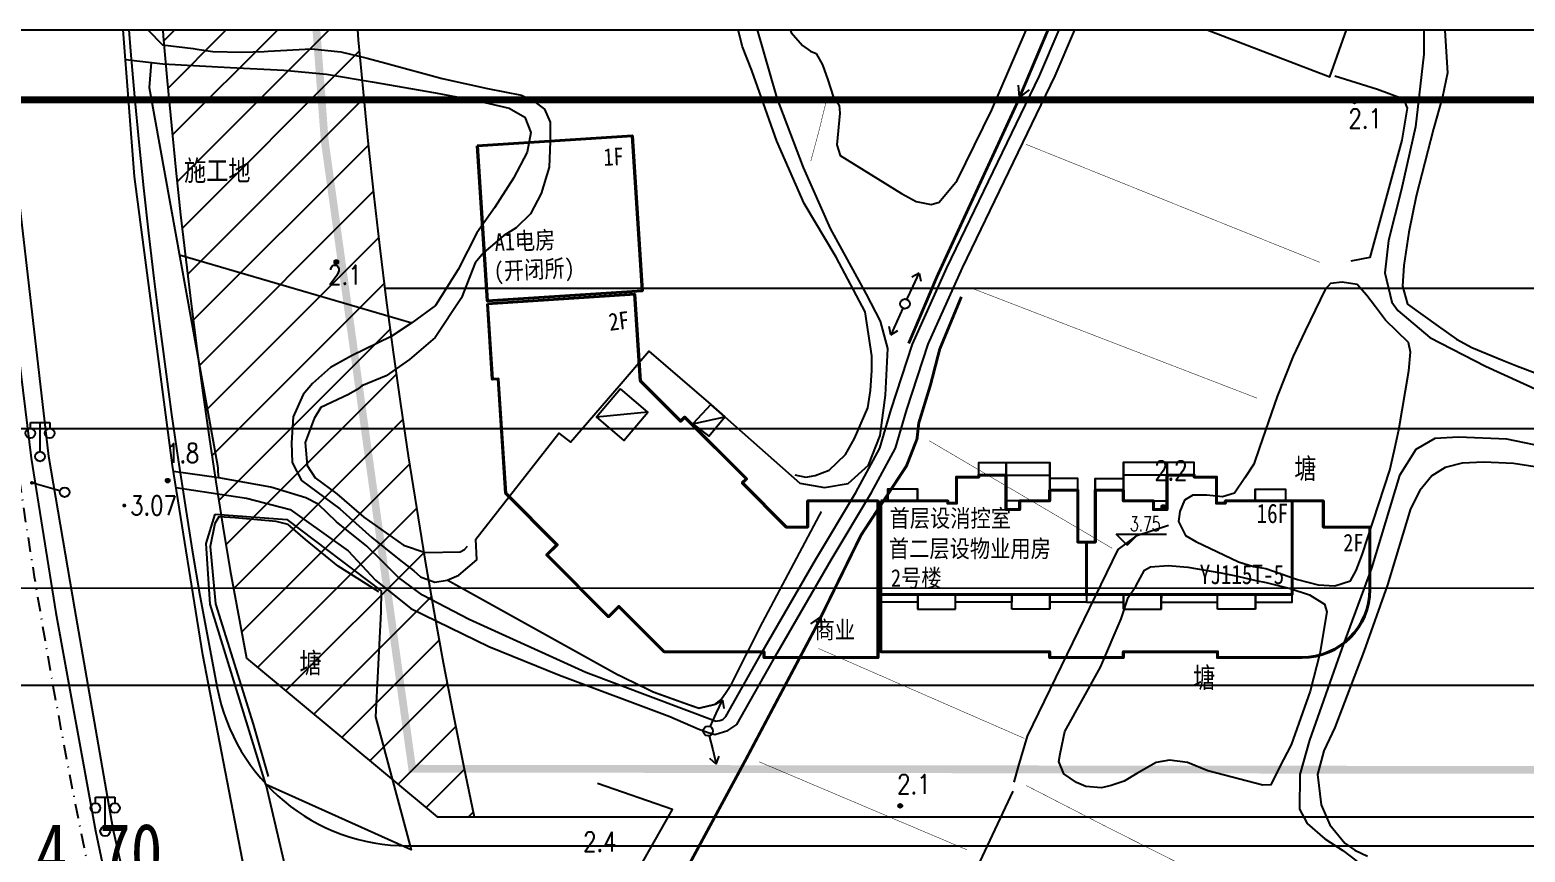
# Model space of a CAD drawing. Header units: millimetres. Extents: x 509011 to 512133, y 3502040 to 3502468.
# Drawn here: x 509158.4 to 509312.5, y 3502382.9 to 3502467.7 of the extents above; entities that cross this region are included whole.
import ezdxf
from ezdxf.enums import TextEntityAlignment as Align
from ezdxf.xclip import XClip

# ---------------------------------------------------------------- set-up
doc = ezdxf.new("R2010")
doc.units = ezdxf.units.MM
doc.header["$XCLIPFRAME"] = 0
doc.linetypes.add('ACAD_ISO12W100', pattern=[21, 12, -3, 0, -3, 0, -3])
doc.linetypes.add('DASHDOT', pattern=[1, 0.5, -0.25, 0, -0.25])
for name, color, linetype in [('0-用地红线', 1, 'Continuous'), ('BD-建筑型号层数', 2, 'Continuous'), ('BD-规划建筑阳台', 56, 'Continuous'), ('DIM_ELEV', 3, 'Continuous'), ('DM-尺寸标注', 251, 'Continuous'), ('DM-标高', 251, 'Continuous'), ('dx', 251, 'Continuous'), ('HX-地块线', 253, 'DASHDOT'), ('PUB_TEXT', 7, 'Continuous'), ('RD-中线', 253, 'DASHDOT'), ('RD-侧石线', 253, 'Continuous'), ('RD-红线', 253, 'Continuous'), ('TK', 7, 'Continuous'), ('YD-G1', 251, 'Continuous')]:
    doc.layers.add(name, color=color, linetype=linetype)
doc.layers.add('BD－规划建筑轴线', color=40, linetype='Continuous', lineweight=40)
doc.styles.add('-黑体', font='simhei.ttf')
doc.styles.add('_TCH_DIM', font='SIMPLEX', dxfattribs={"bigfont": 'GBCBIG'})
doc.styles.add('CHART', font='ROMANS.shx', dxfattribs={"height": 2.4, "bigfont": 'hzdx.shx'})
doc.styles.add('DIMHT', font='simhei.ttf', dxfattribs={"width": 0.8})
doc.styles.add('GCD', font='ROMANS.shx', dxfattribs={"width": 0.8, "height": 2, "bigfont": 'hzdx.shx'})
doc.styles.add('黑体', font='simhei.ttf', dxfattribs={"width": 0.6})

# ---------------------------------------------------------------- blocks, each defined once
blk = doc.blocks.new('GC200')
at = {"layer": 'dx', "const_width": 0.2, "flags": 128}
blk.add_lwpolyline([(-0.1, 0, 1), (0.1, 0, 1)], format="xyb", close=True, dxfattribs=at)
blk = doc.blocks.new('gc097')
at = {"layer": 'dx'}
for p, q in [((-1, 2.9), (-1, 3.5)), ((-1, 3.5), (1, 3.5)), ((0, 0.5), (0, 3.5)), ((1, 3.5), (1, 2.9))]:
    blk.add_line(p, q, dxfattribs=at)
for centre in [(-1, 2.4), (1, 2.4), (0, 0)]:
    blk.add_circle(centre, 0.5, dxfattribs=at)
blk = doc.blocks.new('B831')
at = {"layer": 'dx'}
for p, q in [((-1.1, 0.6), (0, 0)), ((0, 0), (-1.1, -0.6))]:
    blk.add_line(p, q, dxfattribs=at)
blk = doc.blocks.new('B1021A')
at = {"layer": 'dx'}
for radius in [0.2, 0.15, 0.1, 0.05]:
    blk.add_circle((0, 0), radius, dxfattribs=at)
blk = doc.blocks.new('B712A3')
at = {"layer": 'dx'}
for p, q in [((0.5, 0), (2, 0)), ((2, 0), (3.5, 0)), ((3.5, 0), (2.8, 0.5)), ((3.5, 0), (2.8, -0.5))]:
    blk.add_line(p, q, dxfattribs=at)
blk = doc.blocks.new('B713')
at = {"layer": 'dx'}
blk.add_circle((0, 0), 0.5, dxfattribs=at)
blk = doc.blocks.new('B72A3')
at = {"layer": 'dx'}
for p, q in [((0.5, 0), (2, 0)), ((2, 0), (3.5, 0))]:
    blk.add_line(p, q, dxfattribs=at)
for radius in [0.1, 0.04]:
    blk.add_circle((3.5, 0), radius, dxfattribs=at)
blk = doc.blocks.new('室外标高')
at = {"color": 0, "linetype": 'Continuous'}
blk.add_solid([(-0.377, 0.283), (0.377, 0.283), (0, 0)], dxfattribs=at)
at = {"color": 0, "linetype": 'Continuous', "style": 'DIMHT', "width": 0.8}
blk.add_attdef('标高', text='', height=1, dxfattribs=at).set_placement((0, 0.637), align=Align.CENTER)
blk = doc.blocks.new('A$C5ED661FF')
at = {"layer": 'DIM_ELEV'}
for p, q in [((1.5, 0), (0, 1.5)), ((0, 1.5), (6.9, 1.5)), ((1.5, 0), (3, 1.5))]:
    blk.add_line(p, q, dxfattribs=at)
blk = doc.blocks.new('abcdefghijk')
at = {"layer": 'YD-G1'}
h = blk.add_hatch(dxfattribs=at)
h.set_pattern_fill('ANSI31', color=256, scale=30, style=0)
h.set_pattern_definition([(45, (0, 0), (-2.6516504294, 2.6516504294), [])])
h.paths.add_polyline_path([(509190.674, 3502558.416), (509197.072, 3502680.036), (509176.122, 3502662.508), (509175.949, 3502659.207), (509170.702, 3502559.466, 0.0544695), (509179.01, 3502411.981), (509180.696, 3502402.929), (509200.358, 3502386.59), (509204.171, 3502386.59, -0.0655665)])
at = {"layer": '0-用地红线', "linetype": 'ACAD_ISO12W100', "ltscale": 0.2, "const_width": 0.8}
blk.add_lwpolyline([(509388.967, 3502470.016), (509386.822, 3502461.099), (509384.486, 3502452.165), (509384.214, 3502447.464), (509384.119, 3502443.577), (509384.611, 3502438.561), (509384.82, 3502437.274), (509384.928, 3502434.54), (509384.968, 3502431.224), (509384.577, 3502425.759), (509384.186, 3502423.766), (509382.908, 3502420.104), (509381.962, 3502418.488), (509381.776, 3502418.159), (509378.346, 3502416.194), (509369.556, 3502391.357), (509197.785, 3502391.543), (509188.769, 3502456.294), (509185.935, 3502494.237)], dxfattribs=at)
at = {"layer": 'dx', "flags": 128}
for points in [[(509151.622, 3502500), (509153.998, 3502461.787), (509155.37, 3502449.361), (509158.507, 3502423.56), (509161.044, 3502407.622), (509165.155, 3502385.141), (509169.124, 3502366.204), (509173.907, 3502346.991), (509180.034, 3502325.513), (509184.712, 3502309.51), (509189.485, 3502295.299), (509197.539, 3502272.898), (509212.166, 3502237.744)], [(509213.756, 3502238.728), (509199.302, 3502273.658), (509191.376, 3502296.016), (509186.756, 3502310.128), (509181.89, 3502326.037), (509175.85, 3502347.645), (509171.168, 3502366.778), (509166.971, 3502385.308), (509163.005, 3502408.031), (509160.35, 3502423.716), (509157.35, 3502449.659), (509156.211, 3502462.05), (509153.802, 3502500)], [(509221.429, 3502253.067), (509217.369, 3502261.295), (509211.961, 3502275.296), (509202.343, 3502301.744), (509195.511, 3502322.696), (509187.398, 3502351.858), (509180.892, 3502379.094), (509176.208, 3502403.289), (509173.075, 3502422.804), (509169.181, 3502452.591), (509167.094, 3502479.051), (509166.07, 3502500)], [(509315.222, 3502424.558), (509310.614, 3502425.494), (509305.61, 3502425.71), (509303.162, 3502425.566), (509301.218, 3502424.45), (509299.526, 3502421.75), (509296.646, 3502412.21), (509293.586, 3502403.93), (509290.274, 3502394.498), (509289.266, 3502390.934), (509289.23, 3502387.37), (509290.022, 3502385.894), (509291.858, 3502384.31), (509293.694, 3502383.122), (509295.134, 3502382.006)], [(509314.389, 3502422.514), (509311.269, 3502422.994), (509308.221, 3502423.138), (509305.989, 3502423.042), (509304.237, 3502422.586), (509302.869, 3502421.746), (509301.621, 3502420.21), (509300.661, 3502418.338), (509298.309, 3502410.49), (509295.861, 3502403.626), (509292.861, 3502395.802), (509291.733, 3502393.402), (509291.085, 3502390.93), (509291.469, 3502387.834), (509292.357, 3502385.746), (509293.893, 3502383.874), (509294.949, 3502383.13), (509296.245, 3502382.53)], [(509227.251, 3502395.637), (509228.283, 3502395.287), (509228.963, 3502395.085), (509230.324, 3502395.489), (509231.234, 3502396.095), (509235.41, 3502403.439), (509240.978, 3502413.063), (509245.13, 3502419.999), (509247.602, 3502424.583), (509248.754, 3502428.567), (509250.962, 3502435.311), (509254.514, 3502443.183), (509264.042, 3502462.959), (509269.898, 3502476.567), (509275.975, 3502491.525), (509278.763, 3502497.271), (509279.849, 3502500)], [(509229.026, 3502396.43), (509229.497, 3502396.499), (509229.809, 3502396.627), (509230.096, 3502396.933), (509233.796, 3502403.439), (509239.364, 3502413.063), (509243.516, 3502419.999), (509245.988, 3502424.583), (509247.14, 3502428.567), (509249.348, 3502435.311), (509252.9, 3502443.183), (509262.428, 3502462.959), (509268.284, 3502476.567), (509274.361, 3502491.525), (509277.149, 3502497.271), (509278.235, 3502500)], [(509303.986, 3502469.859), (509304.226, 3502467.651), (509304.49, 3502463.259), (509303.962, 3502460.787), (509303.05, 3502457.499), (509301.25, 3502450.563), (509300.506, 3502446.843), (509299.978, 3502443.411), (509299.858, 3502441.275), (509300.362, 3502439.427), (509303.506, 3502437.171), (509305.402, 3502435.803), (509306.986, 3502434.963), (509310.154, 3502433.643), (509311.714, 3502433.043), (509313.802, 3502432.251)], [(509237.219, 3502421.847), (509238.347, 3502421.583), (509239.307, 3502421.775), (509240.747, 3502422.327), (509242.451, 3502423.935), (509243.363, 3502425.567), (509244.731, 3502428.735), (509245.019, 3502430.535), (509245.139, 3502432.599), (509245.163, 3502434.111), (509244.467, 3502438.647), (509241.491, 3502444.263), (509238.179, 3502449.807), (509235.371, 3502456.239), (509232.779, 3502463.511), (509231.819, 3502465.935), (509231.291, 3502468.047)], [(509236.245, 3502469.221), (509236.845, 3502467.421), (509238.005, 3502466.101), (509238.845, 3502465.501), (509239.405, 3502465.261), (509240.085, 3502464.101), (509240.605, 3502462.541), (509241.165, 3502460.821), (509241.805, 3502459.941), (509241.845, 3502459.101), (509241.565, 3502455.861), (509241.885, 3502454.741), (509248.205, 3502450.821), (509249.725, 3502450.021), (509251.285, 3502449.701), (509252.085, 3502449.941), (509253.965, 3502452.181), (509257.525, 3502459.461), (509261.045, 3502467.661), (509262.245, 3502471.581)], [(509269.045, 3502471.781), (509292.365, 3502462.861), (509297.565, 3502477.461)], [(509237.747, 3502420.983), (509240.27, 3502420.526), (509242.718, 3502420.958), (509244.806, 3502422.83), (509246.03, 3502425.89), (509246.57, 3502430.03), (509246.822, 3502434.854), (509246.066, 3502437.662), (509244.59, 3502440.47), (509240.882, 3502447.238), (509238.11, 3502453.502), (509235.41, 3502460.666), (509232.89, 3502469.306), (509231.09, 3502474.454), (509230.762, 3502475.629)], [(509302.044, 3502475.418), (509302.066, 3502470.952), (509302.044, 3502465.21), (509301.186, 3502457.708), (509299.712, 3502451.152), (509298.414, 3502446.004), (509298.04, 3502442.66), (509298.744, 3502439.624), (509299.382, 3502438.788), (509302.66, 3502435.994), (509308.402, 3502433.046), (509313.88, 3502430.516), (509318.346, 3502429.35), (509320.854, 3502429.218), (509324.77, 3502429.548)], [(509169.391, 3502468.862), (509172.059, 3502466.15), (509175.203, 3502465.767), (509175.587, 3502465.719), (509177.243, 3502465.479), (509180.219, 3502465.407), (509182.523, 3502465.455), (509182.955, 3502465.503), (509187.419, 3502465.743), (509190.419, 3502465.431), (509193.131, 3502464.783), (509195.075, 3502464.279), (509200.883, 3502462.671), (509205.563, 3502461.663), (509209.067, 3502460.967), (509210.339, 3502460.367), (509211.419, 3502459.527), (509212.019, 3502458.183), (509212.019, 3502456.191), (509211.899, 3502453.551), (509211.083, 3502450.839), (509209.979, 3502448.727), (509208.515, 3502447.287), (509207.219, 3502446.495), (509205.179, 3502444.743), (509204.291, 3502443.687), (509202.851, 3502440.063), (509200.139, 3502435.983), (509197.523, 3502433.727), (509195.099, 3502432.047), (509192.603, 3502431.015), (509192.123, 3502430.631), (509191.211, 3502430.127), (509188.355, 3502428.759), (509187.683, 3502427.631), (509186.771, 3502425.159), (509186.963, 3502422.783), (509187.774, 3502421.52), (509190.021, 3502419.893), (509192.819, 3502417.479), (509196.875, 3502414.599), (509199.107, 3502413.831), (509202.731, 3502413.903), (509203.163, 3502414.143), (509203.499, 3502414.479)], [(509168.231, 3502464.633), (509172.083, 3502464.207), (509179.019, 3502463.823), (509184.563, 3502463.535), (509188.955, 3502463.151), (509193.659, 3502462.359), (509200.187, 3502461.207), (509204.699, 3502460.367), (509207.795, 3502459.623), (509209.403, 3502458.711), (509210.003, 3502457.127), (509209.643, 3502455.087), (509208.227, 3502452.399), (509206.283, 3502449.351), (509204.459, 3502446.783), (509202.539, 3502443.015), (509200.187, 3502439.295), (509197.739, 3502437.519), (509195.627, 3502436.103), (509191.547, 3502434.111), (509189.363, 3502432.887), (509187.515, 3502431.255), (509186.555, 3502430.103), (509185.523, 3502427.799), (509185.355, 3502425.135), (509185.427, 3502423.095), (509186.387, 3502421.247), (509190.323, 3502418.343), (509193.611, 3502415.367), (509196.443, 3502413.111), (509197.955, 3502411.935), (509198.627, 3502411.335), (509200.115, 3502410.759), (509201.387, 3502410.975), (509202.587, 3502411.479), (509204.435, 3502413.063), (509204.339, 3502415.199)], [(509292.864, 3502462.948), (509297.256, 3502461.58), (509299.956, 3502460.608), (509300.316, 3502459.636), (509299.776, 3502456.324), (509296.464, 3502444.228), (509294.52, 3502443.868)], [(509173.806, 3502444.51), (509197.739, 3502437.519)], [(509219.123, 3502431.015), (509222.171, 3502434.591), (509228.555, 3502429.071)], [(509204.339, 3502415.199), (509212.907, 3502426.119), (509214.107, 3502425.207), (509219.123, 3502431.015)], [(509222.081, 3502428.301), (509216.788, 3502427.78)], [(509228.555, 3502429.071), (509230.019, 3502427.823)], [(509226.707, 3502427.079), (509230.019, 3502427.823)], [(509230.019, 3502427.823), (509237.747, 3502420.983)], [(509229.044, 3502396.423), (509229.026, 3502396.43), (509215.682, 3502401.446), (509215.682, 3502401.446), (509203.658, 3502406.918), (509198.834, 3502409.414), (509196.386, 3502411.238), (509194.634, 3502412.99), (509193.098, 3502414.478), (509190.002, 3502416.998), (509188.082, 3502418.798), (509186.834, 3502419.47), (509183.21, 3502420.55), (509177.858, 3502421.534), (509173.174, 3502422.189)], [(509173.441, 3502420.522), (509180.714, 3502419.422), (509185.226, 3502418.246), (509186.666, 3502417.238), (509191.202, 3502413.998), (509194.01, 3502410.974), (509197.658, 3502408.046), (509205.698, 3502404.134), (509212.97, 3502401.182), (509224.322, 3502396.934), (509227.251, 3502395.637)], [(509194.364, 3502409.782), (509190.148, 3502412.423), (509186.778, 3502415.177), (509184.994, 3502416.701), (509183.776, 3502417.04), (509179.55, 3502417.405), (509177.868, 3502417.493), (509177.441, 3502416.803), (509176.969, 3502414.444), (509177.502, 3502408.522), (509181.411, 3502396.136), (509182.939, 3502390.739)], [(509275.728, 3502416.616), (509272.38, 3502415.5), (509270.508, 3502414.132), (509261.148, 3502394.908), (509260.248, 3502391.776), (509259.78, 3502390.156)], [(509205.179, 3502370.583), (509213.365, 3502367.501), (509224.605, 3502387.341), (509216.885, 3502390.021)], [(509259.685, 3502389.221), (509253.605, 3502376.261), (509244.285, 3502358.381), (509243.245, 3502357.861), (509242.365, 3502357.101), (509240.005, 3502352.221), (509238.565, 3502352.181), (509237.285, 3502352.381)]]:
    blk.add_lwpolyline(points, dxfattribs=at)
for points, const_width in [([(509277.198, 3502500), (509272.667, 3502489.071), (509266.307, 3502474.791), (509260.115, 3502460.127), (509251.883, 3502442.295), (509248.955, 3502435.383)], 0.3), ([(509240.522, 3502460.594), (509239.658, 3502457.102), (509238.866, 3502454.186)], 0.05), ([(509291.325, 3502443.741), (509261.045, 3502455.901)], 0.05), ([(509254.382, 3502440.182), (509252.15, 3502434.782), (509251.214, 3502431.146), (509249.99, 3502427.15), (509249.81, 3502425.53), (509248.73, 3502422.758), (509244.05, 3502415.63), (509239.334, 3502406.018), (509232.242, 3502392.626), (509223.89, 3502377.146), (509215.426, 3502360.834)], 0.3), ([(509255.685, 3502440.981), (509284.845, 3502429.741)], 0.05), ([(509269.925, 3502414.261), (509251.085, 3502425.341)], 0.05), ([(509218.847, 3502401.29), (509222.675, 3502399.431), (509226.491, 3502398.063), (509227.331, 3502397.775), (509228.963, 3502398.159), (509229.635, 3502398.687), (509230.091, 3502399.335), (509230.595, 3502400.103), (509233.787, 3502406.439), (509239.955, 3502418.055)], 0.2), ([(509201.407, 3502410.983), (509218.847, 3502401.29)], 0.2), ([(509260.885, 3502394.661), (509239.645, 3502403.941)], 0.05), ([(509233.525, 3502392.261), (509254.965, 3502383.181)], 0.05), ([(509261.045, 3502389.821), (509269.525, 3502385.461), (509288.485, 3502375.901)], 0.05)]:
    blk.add_lwpolyline(points, dxfattribs=dict(at, const_width=const_width))
at = {"layer": 'dx', "elevation": -1.55, "flags": 128}
blk.add_lwpolyline([(509170.893, 3502464.338), (509170.688, 3502461.768), (509177.729, 3502422.795, 0.0009252), (509177.809, 3502421.541, 0.0009252)], format="xyb", dxfattribs=at)
at = {"layer": 'dx', "flags": 128}
for points in [[(509286.538, 3502411.899), (509289.034, 3502411.035), (509291.17, 3502410.507), (509292.874, 3502410.387), (509294.482, 3502410.915), (509295.082, 3502411.971), (509295.682, 3502413.579), (509298.538, 3502422.315), (509298.994, 3502424.259), (509299.474, 3502426.467), (509300.506, 3502432.539), (509300.674, 3502434.483), (509300.458, 3502435.467), (509298.106, 3502437.771), (509297.05, 3502439.139), (509296.162, 3502440.315), (509295.178, 3502441.443), (509293.642, 3502441.707), (509292.442, 3502441.563), (509291.866, 3502440.939), (509289.826, 3502436.667), (509288.578, 3502434.051), (509286.946, 3502429.899), (509285.098, 3502424.667), (509284.522, 3502422.939), (509283.61, 3502421.523), (509282.53, 3502419.939), (509281.306, 3502419.555), (509279.674, 3502419.723), (509278.234, 3502419.747), (509277.394, 3502419.219), (509276.914, 3502418.067), (509276.77, 3502417.035), (509277.466, 3502415.595), (509278.546, 3502414.947), (509282.938, 3502412.859), (509284.474, 3502412.379), (509285.746, 3502412.187)], [(509219.255, 3502430.694), (509216.788, 3502427.78), (509219.614, 3502425.387), (509222.081, 3502428.301)], [(509230.019, 3502427.823), (509228.555, 3502429.071), (509226.707, 3502427.079), (509228.363, 3502425.807)], [(509230.019, 3502427.823), (509228.555, 3502429.071), (509226.707, 3502427.079), (509228.363, 3502425.807)], [(509285.794, 3502410.723), (509288.266, 3502410.123), (509290.258, 3502409.475), (509291.818, 3502408.491), (509292.058, 3502407.699), (509291.338, 3502403.427), (509290.33, 3502399.539), (509288.386, 3502393.995), (509287.186, 3502391.691), (509286.274, 3502389.867), (509285.458, 3502389.843), (509279.794, 3502391.331), (509277.682, 3502392.195), (509275.834, 3502392.435), (509274.466, 3502392.195), (509272.45, 3502391.043), (509271.178, 3502390.251), (509269.834, 3502389.795), (509268.826, 3502389.555), (509267.218, 3502389.699), (509266.258, 3502390.131), (509264.938, 3502391.019), (509264.434, 3502392.291), (509264.554, 3502393.083), (509265.034, 3502395.387), (509268.73, 3502402.011), (509270.866, 3502407.003), (509271.586, 3502409.187), (509272.378, 3502410.363), (509273.242, 3502411.995), (509273.89, 3502412.355), (509275.69, 3502412.475), (509277.73, 3502412.307), (509281.138, 3502411.731), (509282.842, 3502411.395), (509284.714, 3502410.939)]]:
    blk.add_lwpolyline(points, close=True, dxfattribs=at)
at = {"layer": 'dx', "elevation": -1.55, "flags": 128}
for points in [[(509197.675, 3502383.165), (509182.69, 3502389.912), (509176.968, 3502408.495), (509176.543, 3502414.763), (509177.493, 3502417.767)], [(509177.493, 3502417.767), (509184.853, 3502417.233), (509194.573, 3502409.876)], [(509194.573, 3502409.876), (509194.562, 3502407.721), (509193.993, 3502396.883), (509197.675, 3502383.165), (509197.675, 3502383.165)], [(509182.69, 3502389.912), (509189.45, 3502361.071)]]:
    blk.add_lwpolyline(points, dxfattribs=at)
at = {"layer": 'HX-地块线', "linetype": 'ByBlock', "ltscale": 0.5, "flags": 128}
blk.add_lwpolyline([(509197.072, 3502680.036), (509190.674, 3502558.416, 0.0655665), (509204.171, 3502386.59)], format="xyb", dxfattribs=at)
blk.add_lwpolyline([(509194.959, 3502441.09), (509381.859, 3502441.09)], dxfattribs=at)
at = {"layer": 'RD-中线', "ltscale": 3}
blk.add_lwpolyline([(509196.739, 3503435.152), (509150.729, 3502560.517, 0.2386022), (509406.1, 3501982.299), (511122.293, 3500576.043)], format="xyb", dxfattribs=at)
at = {"layer": 'RD-侧石线', "ltscale": 60, "flags": 128}
blk.add_lwpolyline([(509172.798, 3502665.948), (509172.677, 3502663.644), (509167.207, 3502559.65, 0.0552128), (509175.894, 3502409.408), (509177.702, 3502399.866)], format="xyb", dxfattribs=at)
at = {"layer": 'RD-侧石线'}
blk.add_lwpolyline([(509177.702, 3502399.866, 0.3603613), (509197.352, 3502383.59, 0.3603613)], format="xyb", dxfattribs=at)
at = {"layer": 'RD-侧石线', "linetype": 'ByBlock', "ltscale": 60, "flags": 128}
blk.add_lwpolyline([(509197.352, 3502383.59), (509528.918, 3502383.59)], dxfattribs=at)
at = {"layer": 'RD-红线', "ltscale": 60, "flags": 128}
blk.add_lwpolyline([(509176.122, 3502662.508), (509175.949, 3502659.207), (509170.702, 3502559.466, 0.0544695), (509179.01, 3502411.981), (509180.696, 3502402.929)], format="xyb", dxfattribs=at)
at = {"layer": 'RD-红线'}
blk.add_lwpolyline([(509180.696, 3502402.929), (509200.358, 3502386.59, 0.3612643)], format="xyb", dxfattribs=at)
at = {"layer": 'RD-红线', "linetype": 'ByBlock', "ltscale": 60, "flags": 128}
blk.add_lwpolyline([(509200.358, 3502386.59), (509523.918, 3502386.59)], dxfattribs=at)
at = {"layer": 'DIM_ELEV', "xscale": 0.75, "yscale": 0.75, "zscale": 0.75}
blk.add_blockref('A$C5ED661FF', (509270.341, 3502414.596), dxfattribs=at)
at = {"layer": 'DM-标高', "xscale": 6, "yscale": 6, "zscale": 6}
blk.add_blockref('室外标高', (509165.513, 3502376.09), dxfattribs=at).add_auto_attribs({'标高': '4.70'})
at = {"layer": 'dx'}
for name, p, rotation in [('B831', (509260.384, 3502460.764), 245.9695534719313), ('B712A3', (509248.565, 3502439.461), 65.18409403157452), ('B712A3', (509248.565, 3502439.461), 245.2743804051509), ('B72A3', (509161.967, 3502420.046), 163.9523700759152), ('B831', (509239.908, 3502407.188), 63.86573603958303), ('B712A3', (509228.285, 3502395.421), 65.27438040515096), ('B712A3', (509228.285, 3502395.421), 283.7154003168243)]:
    blk.add_blockref(name, p, dxfattribs=dict(at, rotation=rotation))
for name, p in [('B1021A', (509294.894, 3502460.326)), ('B1021A', (509189.969, 3502443.774)), ('B713', (509248.565, 3502439.461)), ('gc097', (509159.434, 3502423.725, 4.445)), ('B713', (509161.967, 3502420.046)), ('B1021A', (509172.586, 3502421.238)), ('GC200', (509168.115, 3502418.677, 3.07)), ('B1021A', (509275.197, 3502418.522)), ('B713', (509228.285, 3502395.421)), ('gc097', (509166.145, 3502385.095, 4.56)), ('B1021A', (509248.082, 3502387.718))]:
    blk.add_blockref(name, p, dxfattribs=at)
at = {"layer": 'BD-建筑型号层数', "color": 0, "lineweight": 0, "style": '-黑体', "width": 0.8}
for s, p in [('16F', (509284.805, 3502416.859, -4.4)), ('YJ115T-5', (509278.946, 3502410.567))]:
    blk.add_text(s, height=2, rotation=0.02264, dxfattribs=at).set_placement(p)
at = {"layer": 'DIM_ELEV', "color": 7, "style": '_TCH_DIM', "width": 0.705882}
blk.add_text('3.75', height=1.4875, dxfattribs=at).set_placement((509271.755, 3502416.038))
at = {"layer": 'dx', "style": 'GCD', "width": 0.8}
for s, p in [('2.1', (509294.279, 3502457.559)), ('2.1', (509189.134, 3502441.437)), ('1.8', (509172.418, 3502423.074)), ('2.2', (509274.273, 3502421.288)), ('2.1', (509247.775, 3502388.947)), ('2.4', (509215.421, 3502383.019))]:
    blk.add_text(s, height=2, dxfattribs=at).set_placement(p)
at = {"layer": 'dx', "style": 'CHART'}
blk.add_text('施工地', height=2.4, dxfattribs=at).set_placement((509177.701, 3502453.242), align=Align.MIDDLE)
for p in [(509288.7, 3502421.197), (509186.175, 3502401.16), (509278.278, 3502399.647)]:
    blk.add_text('塘', height=2.4, dxfattribs=at).set_placement(p)
at = {"layer": 'dx', "style": 'GCD', "width": 0.8}
blk.add_text('3.07', height=2, dxfattribs=at).set_placement((509168.715, 3502418.677, 3.07), align=Align.MIDDLE_LEFT)
at = {"layer": 'PUB_TEXT', "color": 7, "style": '黑体', "width": 0.85}
blk.add_text('1F', height=1.8, rotation=2.62613, dxfattribs=at).set_placement((509217.53, 3502453.685, -1.047))
at = {"layer": 'PUB_TEXT', "color": 7, "extrusion": (2.49065e-05, 8.19623e-07, 1), "style": '黑体', "width": 0.85}
blk.add_text('A1电房', height=1.8, rotation=2.62613, dxfattribs=at).set_placement((509206.319, 3502444.904, 15.553))
at = {"layer": 'PUB_TEXT', "color": 7, "extrusion": (2.4893e-05, -1.16022e-06, 1), "style": '黑体', "width": 0.85}
blk.add_text('(开闭所)', height=1.8, rotation=2.62613, dxfattribs=at).set_placement((509206.233, 3502441.915, 8.612))
at = {"layer": 'PUB_TEXT', "color": 7, "extrusion": (2.49199e-05, 6.62967e-08, 1), "style": '黑体', "width": 0.85}
for s, p in [('首层设消控室', (509246.98, 3502416.462, 12.923)), ('首二层设物业用房', (509246.914, 3502413.332, 12.923)), ('商业', (509239.248, 3502404.959, 12.922))]:
    blk.add_text(s, height=1.8, dxfattribs=at).set_placement(p)
at = {"layer": 'PUB_TEXT', "color": 7, "extrusion": (2.49071e-05, 8.03192e-07, 1), "style": '黑体', "width": 0.85}
blk.add_text('2F', height=1.8, dxfattribs=at).set_placement((509293.743, 3502413.95, 15.498))
at = {"layer": 'PUB_TEXT', "color": 2, "extrusion": (2.49199e-05, 6.62967e-08, 1), "style": '黑体', "width": 0.85}
blk.add_text('2号楼', height=1.8, dxfattribs=at).set_placement((509247.127, 3502410.308, 12.923))
blk = doc.blocks.new('A$C289666AE')
at = {"layer": 'BD-规划建筑阳台'}
for p, q in [((-16678, -159358), (-18078, -159358)), ((-2878, -159358), (-1478, -159358)), ((-27178, -169008), (-27178, -170508)), ((-23278, -170508), (-23278, -169008)), ((-17478, -170508), (-17478, -169008)), ((-13578, -169008), (-13578, -170508)), ((-5978, -169008), (-5978, -170508)), ((-2078, -170508), (-2078, -169008)), ((3722, -170508), (3722, -169008)), ((7622, -169008), (7622, -170508)), ((-27178, -170508), (-23278, -170508)), ((-13578, -170508), (-17478, -170508)), ((-5978, -170508), (-2078, -170508)), ((7622, -170508), (3722, -170508))]:
    blk.add_line(p, q, dxfattribs=at)
for points in [[(-20878, -156706), (-20878, -155408), (-18078, -155408), (-18078, -156706)], [(-18078, -155408), (-18078, -155408), (-18078, -155408), (-13578, -155408), (-13578, -157058)], [(-1478, -155408), (-1478, -155408), (-1478, -155408), (-5978, -155408), (-5978, -157058)], [(1322, -156708), (1322, -155408), (-1478, -155408), (-1478, -156708)], [(-18078, -156706), (-13578, -156706), (-13578, -157058)], [(-10678, -158258), (-10678, -157058), (-13578, -157058), (-13578, -158258)], [(-8878, -158258), (-8878, -157058), (-5978, -157058), (-5978, -158258)], [(-1378, -156708), (-5978, -156708), (-5978, -157058)], [(-27178, -159358), (-27178, -158158), (-30278, -158158), (-30278, -159358)], [(7622, -159358), (7622, -158158), (10722, -158158), (10722, -159358)], [(-27178, -169808), (-30978, -169808), (-30978, -169008)], [(-17478, -169008), (-17478, -169808), (-23278, -169808), (-23278, -169008)], [(-9778, -169008), (-9778, -169808), (-13578, -169808)], [(-9778, -169008), (-9778, -169808), (-5978, -169808)], [(-2078, -169008), (-2079, -169808), (3722, -169808), (3722, -169008)], [(7622, -169808), (11422, -169808), (11422, -169008)]]:
    blk.add_lwpolyline(points, dxfattribs=at)
at = {"layer": 'BD－规划建筑轴线'}
for points in [[(-72563, -122773), (-56596, -121741), (-55564, -137708), (-71530, -138740)], [(-71511, -139039), (-56343, -138059), (-55764, -147000), (-51615, -151149), (-51191, -150725), (-44827, -157089), (-45251, -157513), (-40706, -162058), (-38512, -162058), (-38512, -159358), (-31278, -159358), (-31278, -175508), (-43012, -175508), (-43012, -174908), (-53312, -174908), (-57979, -170241), (-59040, -171302), (-65404, -164938), (-64343, -163877), (-69646, -158574), (-70409, -146784), (-71008, -146823), (-71511, -139039)], [(-30978, -159358), (-24078, -159358), (-24078, -159608), (-23178, -159608), (-23178, -156908), (-20878, -156908), (-20878, -156706), (-18078, -156706), (-18078, -160258), (-16678, -160258), (-16678, -159358), (-13578, -159358), (-13578, -158258), (-10678, -158258), (-10678, -163608), (-9778, -163608), (-9778, -169008), (-13578, -169008), (-13578, -169008), (-30978, -169008), (-30978, -164708), (-30978, -164708)], [(11422, -159358), (4522, -159358), (4522, -159608), (3622, -159608), (3622, -156908), (1322, -156908), (1322, -156708), (-1478, -156708), (-1478, -160258), (-2878, -160258), (-2878, -159358), (-5978, -159358), (-5978, -158258), (-8878, -158258), (-8878, -163608), (-9778, -163608), (-9778, -169008), (-5978, -169008), (-5978, -169008), (11422, -169008), (11422, -164708), (11422, -164708)]]:
    blk.add_lwpolyline(points, close=True, dxfattribs=at)
blk.add_lwpolyline([(11422, -159358), (14621, -159357), (14622, -162058), (19422, -162058), (19422, -162058), (19422, -162058), (19422, -168508, -0.4140087), (12422, -175510), (3722, -175510), (3722, -174910), (-5978, -174910), (-5978, -175510), (-13578, -175510), (-13578, -174910), (-30978, -174910), (-30978, -169008)], format="xyb", dxfattribs=at)
at = {"layer": 'PUB_TEXT', "color": 7, "extrusion": (2.37264e-05, 7.62021e-06, 1), "style": '黑体', "width": 0.85}
blk.add_text('2F', height=1800, rotation=7.17946, dxfattribs=at).set_placement((-58903, -141834, -2))
blk = doc.blocks.new('thjyhkjlkololp')
at = {"layer": 'TK', "const_width": 0.2}
blk.add_lwpolyline([(512316.95, 3502113.15), (512736.95, 3502113.15), (512736.95, 3502410.15), (512316.95, 3502410.15), (512316.95, 3502113.15)], dxfattribs=at)
blk.add_lwpolyline([(512316.95, 3502113.15), (512736.95, 3502113.15), (512736.95, 3502410.15), (512316.95, 3502410.15), (512316.95, 3502113.15)], dxfattribs=at)
blk.add_lwpolyline([(512316.95, 3502113.15), (512736.95, 3502113.15), (512736.95, 3502410.15), (512316.95, 3502410.15), (512316.95, 3502113.15)], dxfattribs=at)
blk.add_lwpolyline([(512316.95, 3502113.15), (512736.95, 3502113.15), (512736.95, 3502410.15), (512316.95, 3502410.15), (512316.95, 3502113.15)], dxfattribs=at)
blk.add_lwpolyline([(512316.95, 3502113.15), (512736.95, 3502113.15), (512736.95, 3502410.15), (512316.95, 3502410.15), (512316.95, 3502113.15)], dxfattribs=at)
blk.add_lwpolyline([(512316.95, 3502113.15), (512736.95, 3502113.15), (512736.95, 3502410.15), (512316.95, 3502410.15), (512316.95, 3502113.15)], dxfattribs=at)
blk.add_lwpolyline([(512316.95, 3502113.15), (512736.95, 3502113.15), (512736.95, 3502410.15), (512316.95, 3502410.15), (512316.95, 3502113.15)], dxfattribs=at)
blk.add_lwpolyline([(512316.95, 3502113.15), (512736.95, 3502113.15), (512736.95, 3502410.15), (512316.95, 3502410.15), (512316.95, 3502113.15)], dxfattribs=at)
blk.add_lwpolyline([(512316.95, 3502113.15), (512736.95, 3502113.15), (512736.95, 3502410.15), (512316.95, 3502410.15), (512316.95, 3502113.15)], dxfattribs=at)
blk.add_lwpolyline([(512316.95, 3502113.15), (512736.95, 3502113.15), (512736.95, 3502410.15), (512316.95, 3502410.15), (512316.95, 3502113.15)], dxfattribs=at)
blk.add_lwpolyline([(512316.95, 3502113.15), (512736.95, 3502113.15), (512736.95, 3502410.15), (512316.95, 3502410.15), (512316.95, 3502113.15)], dxfattribs=at)
blk.add_lwpolyline([(512326.95, 3502123.15), (512726.95, 3502123.15), (512726.95, 3502400.15), (512326.95, 3502400.15)], close=True, dxfattribs=at)
blk.add_lwpolyline([(512326.95, 3502123.15), (512726.95, 3502123.15), (512726.95, 3502400.15), (512326.95, 3502400.15)], close=True, dxfattribs=at)
blk.add_lwpolyline([(512326.95, 3502123.15), (512726.95, 3502123.15), (512726.95, 3502400.15), (512326.95, 3502400.15)], close=True, dxfattribs=at)
blk.add_lwpolyline([(512326.95, 3502123.15), (512726.95, 3502123.15), (512726.95, 3502400.15), (512326.95, 3502400.15)], close=True, dxfattribs=at)
blk.add_lwpolyline([(512326.95, 3502123.15), (512726.95, 3502123.15), (512726.95, 3502400.15), (512326.95, 3502400.15)], close=True, dxfattribs=at)
blk.add_lwpolyline([(512326.95, 3502123.15), (512726.95, 3502123.15), (512726.95, 3502400.15), (512326.95, 3502400.15)], close=True, dxfattribs=at)
blk.add_lwpolyline([(512326.95, 3502123.15), (512726.95, 3502123.15), (512726.95, 3502400.15), (512326.95, 3502400.15)], close=True, dxfattribs=at)
blk.add_lwpolyline([(512326.95, 3502123.15), (512726.95, 3502123.15), (512726.95, 3502400.15), (512326.95, 3502400.15)], close=True, dxfattribs=at)
blk.add_lwpolyline([(512326.95, 3502123.15), (512726.95, 3502123.15), (512726.95, 3502400.15), (512326.95, 3502400.15)], close=True, dxfattribs=at)
blk.add_lwpolyline([(512326.95, 3502123.15), (512726.95, 3502123.15), (512726.95, 3502400.15), (512326.95, 3502400.15)], close=True, dxfattribs=at)
blk.add_lwpolyline([(512326.95, 3502123.15), (512726.95, 3502123.15), (512726.95, 3502400.15), (512326.95, 3502400.15)], close=True, dxfattribs=at)
at = {"layer": 'BD－规划建筑轴线', "lineweight": -2, "xscale": 0.001, "yscale": 0.001, "zscale": 0.001}
blk.add_blockref('A$C289666AE', (512499.04, 3502578.51), dxfattribs=at)

msp = doc.modelspace()

# ---------------------------------------------------------------- linework, layer by layer
at = {"color": 0}
msp.add_lwpolyline([(509011.37, 3502467.7), (509616.17, 3502467.7), (509616.17, 3502040.02), (509011.37, 3502040.02)], close=True, dxfattribs=at)
at = {"color": 0, "const_width": 0.72}
msp.add_lwpolyline([(509018.57, 3502460.5), (509018.57, 3502047.22), (509608.97, 3502047.22), (509608.97, 3502460.5)], close=True, dxfattribs=at)
at = {"layer": 'TK', "const_width": 0.22}
msp.add_lwpolyline([(509075.13, 3502099.89), (509537.13, 3502099.89), (509537.13, 3502426.59), (509075.13, 3502426.59)], close=True, dxfattribs=at)

# ---------------------------------------------------------------- block references
at = {"color": 0}
msp.add_blockref('thjyhkjlkololp', (-3221.99, 0), dxfattribs=at)
at = {"layer": 'BD－规划建筑轴线', "xscale": 0.001, "yscale": 0.001, "zscale": 0.001}
msp.add_blockref('A$C289666AE', (509277.07, 3502578.51), dxfattribs=at)
at = {"layer": 'DM-尺寸标注'}
ref = msp.add_blockref('abcdefghijk', (0, 0), dxfattribs=at)
XClip(ref).set_block_clipping_path([(509011.373598366, 3502040.0176700689), (509616.1735983659, 3502467.6976700691)])

doc.saveas('drawing.dxf')
